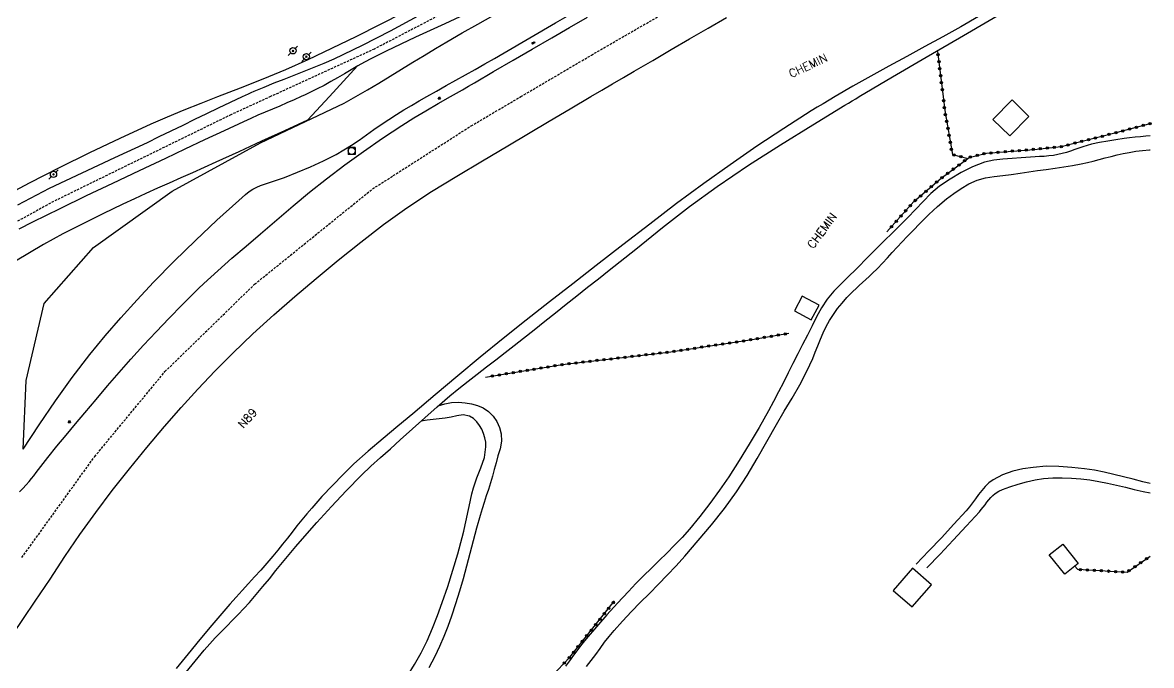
# Model space of a CAD drawing. Header units: millimetres. Extents: x 200000 to 201001, y 52999 to 54001.
# Drawn here: x 200759.9 to 201000.3, y 53549.9 to 53686.7 of the extents above; entities that cross this region are included whole.
import ezdxf
from ezdxf.enums import TextEntityAlignment as Align

# ---------------------------------------------------------------- set-up
doc = ezdxf.new("R2010")
doc.units = ezdxf.units.MM
doc.linetypes.add('DASHED', pattern=[0.75, 0.5, -0.25])
doc.layers.get('0').update_dxf_attribs({"linetype": 'CONTINUOUS'})
for name, color, linetype in [('W0001', 6, 'DASHED'), ('W0008', 7, 'CONTINUOUS'), ('W0071', 7, 'CONTINUOUS'), ('W0104', 1, 'CONTINUOUS'), ('W0211', 2, 'CONTINUOUS'), ('W0214', 2, 'CONTINUOUS'), ('W0323', 7, 'CONTINUOUS'), ('W0333', 7, 'CONTINUOUS'), ('W0401', 7, 'CONTINUOUS'), ('W0420', 7, 'CONTINUOUS'), ('W0473', 7, 'CONTINUOUS'), ('W0850', 7, 'CONTINUOUS'), ('W0989', 7, 'CONTINUOUS')]:
    doc.layers.add(name, color=color, linetype=linetype)
doc.styles.get("Standard").update_dxf_attribs({"font": 'romans.shx', "width": 0.85})

# ---------------------------------------------------------------- blocks, each defined once
blk = doc.blocks.new('T473')
for p, q in [((-0.166667, 0.166667), (0.166667, -0.166667)), ((-0.166667, -0.166667), (0.166667, 0.166667)), ((0.500001, 0.500001), (1.000002, 1.000002)), ((-1.000002, -1.000002), (-0.500001, -0.500001))]:
    blk.add_line(p, q)
blk.add_ellipse((0, 0), major_axis=(0.471405, 0.471405), ratio=1, start_param=5.4977871438, end_param=11.780972451)
blk = doc.blocks.new('T420')
for p, q in [((0.75, 0.75), (-0.75, 0.75)), ((-0.75, 0.75), (-0.75, -0.75)), ((0.75, 0.75), (0.75, -0.75)), ((0.75, -0.75), (-0.75, -0.75))]:
    blk.add_line(p, q)
blk.add_ellipse((0, 0), major_axis=(-0.53, 0.53), ratio=1, start_param=3.926991, end_param=10.210176)
blk = doc.blocks.new('T850')
for p, q in [((-0.25, -0.15), (0, 0.32)), ((0, 0.32), (0.25, -0.15)), ((-0.25, -0.15), (0.25, -0.15))]:
    blk.add_line(p, q)
for major_axis in [(-0.106, 0.106), (-0.0354, 0.0354), (-0.0236, 0.0236)]:
    blk.add_ellipse((0, 0), major_axis=major_axis, ratio=1, start_param=3.926991, end_param=10.210176)
blk = doc.blocks.new('T401')
for p, q in [((-0.3, 0.3), (0, 0.3)), ((-0.3, -0.25), (-0.3, 0.3)), ((-0.3, 0.15), (0, 0.15)), ((-0.3, 0), (0, 0)), ((0, 0.3), (0, -0.25)), ((-0.3, -0.15), (0, -0.15)), ((-0.3, -0.25), (-0.3, -0.3)), ((-0.3, -0.3), (0, -0.3)), ((0, -0.3), (0, -0.25))]:
    blk.add_line(p, q)
blk = doc.blocks.new('t323o')
at = {"color": 0, "linetype": 'Continuous'}
for radius in [0.25, 0.15]:
    blk.add_circle((0, 0), radius, dxfattribs=at)

msp = doc.modelspace()

# ---------------------------------------------------------------- linework, layer by layer
at = {"layer": 'W0001'}
for points in [[(201000, 53771.68), (200973.32, 53757.42), (200935.73, 53735.37), (200907.32, 53719.21), (200866.32, 53697.53), (200834.85, 53681.12), (200812.76, 53671)], [(200866.04, 53671), (200881.04, 53679.83), (200911.52, 53697.42), (200949.83, 53719.64), (200995.59, 53746.07), (201000, 53748.63)], [(200812.76, 53671), (200804.29, 53667.12), (200766.54, 53648.66), (200745.51, 53637.08), (200723.74, 53621.53), (200713.16, 53613.49)], [(200759.8, 53572.86), (200775.3, 53594.36), (200790.26, 53612.44), (200809.35, 53631.05), (200834.45, 53651.34), (200855.41, 53664.74), (200866.04, 53671)]]:
    msp.add_lwpolyline(points, dxfattribs=at)
at = {"layer": 'W0008'}
for points in [[(200806.79, 53671), (200807.41, 53671.28), (200808.03, 53671.56), (200808.64, 53671.84), (200809.26, 53672.11), (200811.37, 53673.02), (200813.5, 53673.89), (200815.63, 53674.73), (200817.77, 53675.56), (200819.91, 53676.39), (200822.04, 53677.24), (200824.15, 53678.13), (200826.25, 53679.06), (200832.29, 53681.96), (200838.25, 53685.01), (200844.16, 53688.15)], [(200853.01, 53687.96), (200849.87, 53686.51), (200846.72, 53685.08), (200843.58, 53683.64), (200840.44, 53682.18), (200837.33, 53680.68), (200834.24, 53679.12), (200832.77, 53678.34), (200831.32, 53677.53), (200829.88, 53676.69), (200828.45, 53675.85), (200827.02, 53675), (200825.57, 53674.18), (200824.12, 53673.37), (200822.64, 53672.61), (200821.8, 53672.19), (200820.97, 53671.79), (200820.12, 53671.39), (200819.28, 53671)], [(200851.02, 53671), (200852.3, 53671.73), (200853.57, 53672.46), (200854.85, 53673.2), (200856.12, 53673.94), (200860.23, 53676.33), (200864.35, 53678.72), (200868.46, 53681.11), (200872.58, 53683.49), (200876.38, 53685.68), (200880.18, 53687.87)], [(200880.94, 53671), (200883.24, 53672.35), (200885.54, 53673.7), (200887.85, 53675.05), (200890.15, 53676.4), (200894.08, 53678.7), (200898.01, 53680.99), (200901.95, 53683.28), (200905.88, 53685.56), (200909.82, 53687.85)], [(200757.65, 53556.18), (200762.61, 53563.54), (200765.79, 53568.29), (200768.96, 53573.05), (200772.17, 53577.78), (200775.51, 53582.43), (200779.05, 53587.13), (200782.68, 53591.75), (200786.39, 53596.3), (200790.19, 53600.79), (200793.7, 53604.78), (200797.28, 53608.72), (200800.94, 53612.58), (200804.69, 53616.36), (200809, 53620.48), (200813.4, 53624.5), (200817.88, 53628.43), (200822.43, 53632.28), (200827.15, 53636.18), (200831.93, 53640), (200836.79, 53643.73), (200841.77, 53647.3), (200847.03, 53650.78), (200852.42, 53654.08), (200857.85, 53657.29), (200863.26, 53660.51), (200867.67, 53663.16), (200872.08, 53665.78), (200876.51, 53668.4), (200880.94, 53671)], [(200758.92, 53647.95), (200765.71, 53651.5), (200772.63, 53654.79), (200779.59, 53657.99), (200786.52, 53661.23), (200789.05, 53662.46), (200791.58, 53663.69), (200794.11, 53664.93), (200796.63, 53666.17), (200799.16, 53667.4), (200801.69, 53668.62), (200804.24, 53669.82), (200806.79, 53671)], [(200819.28, 53671), (200817.75, 53670.31), (200816.22, 53669.64), (200814.68, 53668.98), (200813.14, 53668.33), (200811.6, 53667.67), (200810.06, 53667.01), (200808.53, 53666.34), (200807, 53665.65), (200802.83, 53663.72), (200798.67, 53661.76), (200794.52, 53659.78), (200790.37, 53657.81), (200784.74, 53655.15), (200779.11, 53652.5), (200773.49, 53649.83), (200767.89, 53647.11), (200764.97, 53645.68), (200762.05, 53644.26), (200759.15, 53642.78)], [(200759.27, 53586.88), (200760, 53587.58), (200760.68, 53588.31), (200761.34, 53589.06), (200761.87, 53589.67), (200762.38, 53590.29), (200762.87, 53590.93), (200763.36, 53591.58), (200763.84, 53592.23), (200764.32, 53592.88), (200764.81, 53593.52), (200765.3, 53594.16), (200767.26, 53596.55), (200769.24, 53598.93), (200771.24, 53601.29), (200773.23, 53603.65), (200775.65, 53606.53), (200778.05, 53609.42), (200780.48, 53612.28), (200782.96, 53615.11), (200785.66, 53618.04), (200788.4, 53620.94), (200791.17, 53623.8), (200793.95, 53626.65), (200795.08, 53627.81), (200796.22, 53628.96), (200797.37, 53630.1), (200798.54, 53631.21), (200801.5, 53633.91), (200804.52, 53636.56), (200807.56, 53639.17), (200810.6, 53641.77), (200814.07, 53644.74), (200817.55, 53647.71), (200821.06, 53650.64), (200824.64, 53653.48), (200828.56, 53656.44), (200832.53, 53659.32), (200836.56, 53662.12), (200840.66, 53664.83), (200843.21, 53666.44), (200845.79, 53667.99), (200848.4, 53669.5), (200851.02, 53671)]]:
    msp.add_lwpolyline(points, dxfattribs=at)
at = {"layer": 'W0071'}
for points in [[(201000, 53709.86), (200999.96, 53709.84), (200996.45, 53707.91), (200993.01, 53705.86), (200989.58, 53703.83), (200986.28, 53701.91), (200983.01, 53699.95), (200979.75, 53697.96), (200976.5, 53695.96), (200973.26, 53693.95), (200970.01, 53691.96), (200966.74, 53689.99), (200963.46, 53688.04), (200959.67, 53685.86), (200955.85, 53683.73), (200952.02, 53681.62), (200948.18, 53679.54), (200944.34, 53677.45), (200940.51, 53675.34), (200936.7, 53673.19), (200932.92, 53671)], [(200938.06, 53671), (200945.15, 53675.23), (200952.28, 53679.39), (200959.42, 53683.53), (200966.56, 53687.68), (200973.1, 53691.51), (200979.64, 53695.35), (200986.19, 53699.17), (200992.77, 53702.94), (200995.81, 53704.7), (200998.84, 53706.5), (201000, 53707.14)], [(200932.92, 53671), (200931.64, 53670.24), (200930.37, 53669.48), (200929.1, 53668.71), (200927.83, 53667.93), (200922.01, 53664.23), (200916.28, 53660.41), (200910.61, 53656.48), (200904.99, 53652.49), (200899.18, 53648.22), (200893.45, 53643.84), (200887.75, 53639.42), (200882.06, 53635), (200877.08, 53631.15), (200872.1, 53627.28), (200867.15, 53623.39), (200862.23, 53619.46), (200857.39, 53615.5), (200852.59, 53611.51), (200847.81, 53607.49), (200843.03, 53603.47), (200839.86, 53600.83), (200836.69, 53598.21), (200833.54, 53595.54), (200830.49, 53592.78), (200828.16, 53590.51), (200825.89, 53588.19), (200823.67, 53585.82), (200821.5, 53583.4), (200820.43, 53582.15), (200819.38, 53580.88), (200818.35, 53579.59), (200817.34, 53578.29), (200816.33, 53576.99), (200815.31, 53575.69), (200814.28, 53574.41), (200813.22, 53573.14), (200811.95, 53571.66), (200810.65, 53570.2), (200809.34, 53568.74), (200808.03, 53567.3), (200806.71, 53565.85), (200805.4, 53564.4), (200804.1, 53562.94), (200802.81, 53561.47), (200800.24, 53558.45), (200797.7, 53555.4), (200795.18, 53552.33), (200792.66, 53549.26)], [(200793.52, 53546.87), (200796.02, 53550.04), (200798.62, 53553.15), (200799.78, 53554.46), (200800.97, 53555.74), (200802.18, 53557), (200803.4, 53558.25), (200804.63, 53559.5), (200805.85, 53560.75), (200807.05, 53562.02), (200808.23, 53563.32), (200809.68, 53564.98), (200811.1, 53566.66), (200812.5, 53568.36), (200813.89, 53570.08), (200815.28, 53571.79), (200816.67, 53573.49), (200818.09, 53575.18), (200819.53, 53576.85), (200822.59, 53580.3), (200825.69, 53583.72), (200828.84, 53587.09), (200832.08, 53590.38), (200834.1, 53592.31), (200836.17, 53594.18), (200838.26, 53596.03), (200840.35, 53597.89), (200842.97, 53600.25), (200845.6, 53602.62), (200848.24, 53604.96), (200850.93, 53607.25), (200852.85, 53608.83), (200854.79, 53610.39), (200856.75, 53611.92), (200858.72, 53613.45), (200860.69, 53614.96), (200862.66, 53616.48), (200864.62, 53618), (200866.58, 53619.53), (200868.86, 53621.34), (200871.14, 53623.15), (200873.41, 53624.97), (200875.69, 53626.78), (200877.96, 53628.6), (200880.24, 53630.41), (200882.52, 53632.22), (200884.8, 53634.02), (200890.51, 53638.54), (200896.2, 53643.09), (200901.95, 53647.56), (200907.83, 53651.86), (200914.5, 53656.39), (200921.29, 53660.73), (200928.15, 53664.96), (200935.02, 53669.15), (200935.78, 53669.62), (200936.54, 53670.08), (200937.3, 53670.54), (200938.06, 53671)], [(201000, 53662.62), (200999.04, 53662.54), (200997.9, 53662.43), (200996.76, 53662.33), (200995.61, 53662.2), (200994.47, 53662.05), (200992.71, 53661.8), (200990.96, 53661.53), (200989.2, 53661.21), (200987.46, 53660.83), (200986.56, 53660.6), (200985.68, 53660.32), (200984.8, 53660.01), (200983.93, 53659.7), (200983.05, 53659.39), (200982.17, 53659.1), (200981.27, 53658.85), (200980.36, 53658.64), (200979.39, 53658.48), (200978.42, 53658.36), (200977.44, 53658.27), (200976.46, 53658.21), (200975.48, 53658.16), (200974.51, 53658.11), (200973.53, 53658.04), (200972.55, 53657.96), (200970.61, 53657.8), (200968.64, 53657.68), (200966.67, 53657.46), (200964.75, 53657), (200962.19, 53656.04), (200959.73, 53654.84), (200957.39, 53653.44), (200955.15, 53651.89), (200953.32, 53650.38), (200951.64, 53648.69), (200950.03, 53646.96), (200948.39, 53645.26), (200945.62, 53642.51), (200942.86, 53639.76), (200940.1, 53636.99), (200937.36, 53634.21), (200935.79, 53632.67), (200934.19, 53631.14), (200932.63, 53629.56), (200931.22, 53627.85), (200930.02, 53626.03), (200928.98, 53624.11), (200928.02, 53622.16), (200927.03, 53620.23), (200925.98, 53618.23), (200924.95, 53616.21), (200923.93, 53614.18), (200922.92, 53612.16), (200921.91, 53610.13), (200920.87, 53608.11), (200919.82, 53606.11), (200918.73, 53604.12), (200916.72, 53600.54), (200914.65, 53596.99), (200912.51, 53593.49), (200910.27, 53590.04), (200908.29, 53587.17), (200906.24, 53584.35), (200904.12, 53581.59), (200901.89, 53578.9), (200900.35, 53577.16), (200898.76, 53575.47), (200897.12, 53573.82), (200895.47, 53572.2), (200893.8, 53570.58), (200892.15, 53568.96), (200890.51, 53567.31), (200888.9, 53565.64), (200886.61, 53563.16), (200884.34, 53560.66), (200882.11, 53558.13), (200879.92, 53555.56), (200879, 53554.42), (200878.12, 53553.26), (200877.25, 53552.08), (200876.4, 53550.9), (200875.53, 53549.72)], [(200880.02, 53549.67), (200880.99, 53550.95), (200881.95, 53552.24), (200882.89, 53553.53), (200883.85, 53554.81), (200884.84, 53556.08), (200885.86, 53557.31), (200887.68, 53559.35), (200889.55, 53561.34), (200891.45, 53563.3), (200893.37, 53565.23), (200895.29, 53567.17), (200897.2, 53569.12), (200899.08, 53571.11), (200900.9, 53573.14), (200903.78, 53576.46), (200906.61, 53579.83), (200909.35, 53583.28), (200911.94, 53586.85), (200914.21, 53590.34), (200916.32, 53593.94), (200918.35, 53597.57), (200920.41, 53601.19), (200922.07, 53604), (200923.74, 53606.8), (200925.38, 53609.63), (200926.92, 53612.52), (200927.56, 53613.85), (200928.15, 53615.21), (200928.7, 53616.58), (200929.24, 53617.95), (200929.8, 53619.32), (200930.39, 53620.68), (200931.03, 53622.02), (200931.74, 53623.32), (200932.56, 53624.61), (200933.45, 53625.85), (200934.4, 53627.04), (200935.39, 53628.19), (200936.03, 53628.87), (200936.7, 53629.53), (200937.38, 53630.17), (200938.07, 53630.79), (200938.77, 53631.41), (200939.46, 53632.03), (200940.15, 53632.66), (200940.82, 53633.31), (200941.91, 53634.42), (200942.98, 53635.54), (200944.04, 53636.68), (200945.09, 53637.82), (200946.14, 53638.96), (200947.2, 53640.1), (200948.27, 53641.22), (200949.36, 53642.33), (200951.12, 53644.11), (200952.89, 53645.89), (200954.72, 53647.62), (200956.65, 53649.23), (200958.17, 53650.36), (200959.74, 53651.45), (200961.39, 53652.41), (200963.14, 53653.2), (200964.93, 53653.71), (200966.76, 53653.99), (200968.6, 53654.18), (200970.42, 53654.42), (200972.28, 53654.7), (200974.14, 53654.97), (200976.01, 53655.22), (200977.88, 53655.48), (200979.74, 53655.74), (200981.61, 53656.02), (200983.47, 53656.33), (200985.32, 53656.67), (200986.61, 53656.94), (200987.88, 53657.25), (200989.15, 53657.58), (200990.42, 53657.92), (200991.69, 53658.26), (200992.96, 53658.58), (200994.24, 53658.87), (200995.53, 53659.12), (200996.95, 53659.35), (200998.38, 53659.52), (200999.82, 53659.66), (201000, 53659.67)], [(200848.41, 53605.13), (200849.81, 53605.57), (200851.25, 53605.84), (200852.72, 53605.92), (200854.18, 53605.83), (200855.5, 53605.61), (200856.79, 53605.25), (200858.02, 53604.7), (200859.14, 53603.92), (200860.11, 53602.94), (200860.9, 53601.81), (200861.48, 53600.55), (200861.84, 53599.22), (200861.9, 53597.6), (200861.6, 53596), (200861.15, 53594.48), (200860.73, 53593), (200860.37, 53591.58), (200859.98, 53590.17), (200859.56, 53588.77), (200859.12, 53587.38), (200858.67, 53585.99), (200858.22, 53584.6), (200857.78, 53583.21), (200857.36, 53581.81), (200856.59, 53579.13), (200855.86, 53576.44), (200855.15, 53573.75), (200854.44, 53571.05), (200853.71, 53568.36), (200852.94, 53565.67), (200852.13, 53563), (200851.24, 53560.35), (200850.45, 53558.17), (200849.61, 53556.02), (200848.69, 53553.89), (200847.7, 53551.79), (200846.45, 53549.4)], [(200841.88, 53547.67), (200843.41, 53550.07), (200844.82, 53552.54), (200846.09, 53555.16), (200847.23, 53557.84), (200848.28, 53560.55), (200849.27, 53563.27), (200850.46, 53566.71), (200851.57, 53570.17), (200852.59, 53573.65), (200853.56, 53577.16), (200853.89, 53578.47), (200854.2, 53579.79), (200854.48, 53581.11), (200854.75, 53582.43), (200855.03, 53583.76), (200855.31, 53585.08), (200855.61, 53586.4), (200855.94, 53587.71), (200856.64, 53589.83), (200857.51, 53591.97), (200858.25, 53594.17), (200858.58, 53596.46), (200858.55, 53597.42), (200858.38, 53598.37), (200858.09, 53599.28), (200857.69, 53600.16), (200857.23, 53600.98), (200856.67, 53601.77), (200855.96, 53602.47), (200855.09, 53602.96), (200853.77, 53603.21), (200852.42, 53603.06), (200851.15, 53602.75), (200849.94, 53602.53), (200848.65, 53602.39), (200847.37, 53602.25), (200846.08, 53602.09), (200844.8, 53601.92)], [(201000, 53588.61), (200998.43, 53588.98), (200996.38, 53589.51), (200994.33, 53590.04), (200992.27, 53590.56), (200990.19, 53591.04), (200988.11, 53591.44), (200986, 53591.76), (200983.3, 53592.06), (200980.57, 53592.26), (200977.83, 53592.29), (200975.1, 53592.06), (200972.9, 53591.71), (200970.72, 53591.22), (200968.58, 53590.49), (200966.57, 53589.42), (200965.67, 53588.75), (200964.86, 53587.98), (200964.12, 53587.15), (200963.43, 53586.27), (200962.79, 53585.38), (200962.16, 53584.5), (200961.5, 53583.63), (200960.79, 53582.79), (200958.18, 53579.93), (200955.54, 53577.09), (200952.88, 53574.27), (200950.2, 53571.47)], [(200952.42, 53570.67), (200955.26, 53573.61), (200958.08, 53576.58), (200960.87, 53579.58), (200963.63, 53582.61), (200964.04, 53583.09), (200964.44, 53583.6), (200964.83, 53584.11), (200965.21, 53584.62), (200965.61, 53585.13), (200966.04, 53585.62), (200966.5, 53586.08), (200967.01, 53586.5), (200967.74, 53586.96), (200968.52, 53587.32), (200969.32, 53587.63), (200970.12, 53587.9), (200971.88, 53588.48), (200973.66, 53588.97), (200975.47, 53589.37), (200977.3, 53589.66), (200979.28, 53589.82), (200981.25, 53589.86), (200983.23, 53589.79), (200985.2, 53589.63), (200987.12, 53589.39), (200989.03, 53589.07), (200990.93, 53588.69), (200992.82, 53588.26), (200994.7, 53587.82), (200996.58, 53587.37), (200998.46, 53586.95), (201000, 53586.64)]]:
    msp.add_lwpolyline(points, dxfattribs=at)
at = {"layer": 'W0104'}
for points in [[(200966.52, 53666.13), (200970.12, 53662.61), (200974.18, 53666.75), (200970.58, 53670.28)], [(200925.93, 53628.5), (200924.27, 53625.38), (200927.83, 53623.47), (200929.5, 53626.59)], [(200981.36, 53575.74), (200984.68, 53571.62), (200981.83, 53569.32), (200978.51, 53573.44)], [(200949.4, 53570.58), (200945.28, 53565.85), (200949.3, 53562.35), (200953.42, 53567.08)]]:
    msp.add_lwpolyline(points, close=True, dxfattribs=at)
at = {"layer": 'W0211'}
for points in [[(200845.97, 53671), (200848.03, 53672.17), (200850.09, 53673.33), (200852.15, 53674.49), (200854.21, 53675.64), (200856.28, 53676.79), (200858.34, 53677.95), (200860.4, 53679.12), (200862.44, 53680.3), (200873.39, 53686.66), (200884.32, 53693.03)], [(200760.1, 53595.93), (200763.45, 53601.1), (200766.93, 53606.19), (200770.54, 53611.17), (200774.29, 53616.06), (200777.53, 53620.04), (200780.87, 53623.92), (200784.31, 53627.72), (200787.82, 53631.45), (200792.23, 53635.95), (200796.73, 53640.35), (200801.32, 53644.66), (200806.01, 53648.87), (200806.72, 53649.51), (200807.43, 53650.15), (200808.18, 53650.75), (200808.99, 53651.28), (200809.79, 53651.69), (200810.61, 53652.05), (200811.46, 53652.36), (200812.31, 53652.64), (200813.16, 53652.9), (200814.01, 53653.17), (200814.86, 53653.45), (200815.69, 53653.77), (200818.47, 53654.9), (200821.25, 53656.05), (200823.99, 53657.29), (200826.68, 53658.66), (200828.35, 53659.63), (200829.98, 53660.66), (200831.58, 53661.73), (200833.16, 53662.84), (200834.73, 53663.95), (200836.31, 53665.06), (200837.91, 53666.14), (200839.53, 53667.17), (200841.13, 53668.15), (200842.74, 53669.11), (200844.35, 53670.06), (200845.97, 53671)]]:
    msp.add_lwpolyline(points, dxfattribs=at)
at = {"layer": 'W0214'}
for points in [[(200801.53, 53671), (200806.36, 53672.88), (200811.18, 53674.79), (200815.98, 53676.78), (200820.72, 53678.9), (200830.99, 53683.81), (200841.15, 53688.95), (200851.2, 53694.32), (200861.12, 53699.9)], [(200830.89, 53671), (200833.35, 53672.41), (200835.78, 53673.85), (200838.19, 53675.32), (200840.6, 53676.8), (200843, 53678.29), (200845.41, 53679.77), (200847.83, 53681.23), (200850.27, 53682.66), (200853.55, 53684.54), (200856.84, 53686.4), (200860.14, 53688.23)], [(200745.2, 53643.51), (200749.2, 53645.88), (200753.22, 53648.2), (200757.29, 53650.45), (200761.39, 53652.63), (200767.79, 53655.91), (200774.25, 53659.09), (200780.75, 53662.17), (200787.29, 53665.16), (200790.82, 53666.69), (200794.37, 53668.17), (200797.94, 53669.6), (200801.53, 53671)], [(200760.1, 53595.93), (200760.7, 53610.53), (200764.57, 53626.97), (200775.02, 53638.83), (200791.79, 53650.87), (200810.6, 53661.13), (200828.38, 53669.62), (200830.89, 53671)]]:
    msp.add_lwpolyline(points, dxfattribs=at)
at = {"layer": 'W0323'}
for points in [[(200954.74, 53680.59), (200955.9, 53671)], [(200955.9, 53671), (200956.26, 53668.01), (200957.89, 53658.64), (200961.14, 53657.84)], [(200943.91, 53642.21), (200949.69, 53648.63), (200955.46, 53653.59), (200961.42, 53658.05), (200965.13, 53658.92), (200975.28, 53659.76), (200981.03, 53660.33), (200992.75, 53663.32), (201000, 53665.23)], [(200858.48, 53611.25), (200874.78, 53613.93), (200897.42, 53616.59), (200915.27, 53619.27), (200923.08, 53620.61)], [(200983.94, 53571.03), (200984.53, 53570.35), (200995.06, 53569.73), (201000, 53573.13)], [(200745.79, 53458.96), (200752.09, 53459.03), (200767.52, 53460.76), (200784.64, 53461.68), (200791.03, 53461.66), (200794.93, 53463.06), (200802.48, 53465.79), (200806.84, 53471.27), (200820.35, 53479.57), (200826.21, 53483.63), (200836.45, 53495.83), (200842.77, 53504.68), (200852.5, 53522.21), (200862.3, 53538.23), (200868.61, 53543.44), (200876.44, 53551.67), (200885.97, 53563.61)]]:
    msp.add_lwpolyline(points, dxfattribs=at)
at = {"layer": 'W0333'}
for points in [[(200831.28, 53677.51), (200825.25, 53671)], [(200825.25, 53671), (200820.57, 53665.96)], [(200820.57, 53665.96), (200815.71, 53663.71), (200810.84, 53661.47), (200805.97, 53659.24), (200801.09, 53657.01), (200798.62, 53655.89), (200796.14, 53654.79), (200793.66, 53653.69), (200791.18, 53652.59), (200788.7, 53651.48), (200786.22, 53650.36), (200783.76, 53649.22), (200781.3, 53648.06), (200777.03, 53646.01), (200772.77, 53643.93), (200768.55, 53641.77), (200764.39, 53639.49), (200758.44, 53635.95)]]:
    msp.add_lwpolyline(points, dxfattribs=at)

# ---------------------------------------------------------------- block references
at = {"layer": 'W0323'}
for p, rotation in [((200954.82, 53679.94), 276.8862105730259), ((200955, 53678.45), 276.8862105730259), ((200955.18, 53676.96), 276.8862105730259), ((200955.36, 53675.47), 276.8862105730259), ((200955.54, 53673.98), 276.8862105730259), ((200955.72, 53672.49), 276.8862105730259), ((200956, 53670.14), 276.8862105730332), ((200956.18, 53668.65), 276.8862105730332), ((200956.41, 53667.17), 279.8634841726948), ((200956.66, 53665.69), 279.8634841726948), ((200956.92, 53664.21), 279.8634841726948), ((200995.59, 53664.07), 14.78446162434812), ((200997.05, 53664.45), 14.78446162434812), ((200998.5, 53664.84), 14.78446162434812), ((200999.95, 53665.22), 14.78446162434812), ((200957.18, 53662.73), 279.8634841726948), ((200986.88, 53661.82), 14.30180850442154), ((200988.33, 53662.19), 14.30180850442154), ((200989.79, 53662.56), 14.30180850442154), ((200991.24, 53662.94), 14.30180850442154), ((200992.69, 53663.31), 14.30180850442154), ((200994.14, 53663.69), 14.78446162434812), ((200957.43, 53661.26), 279.8634841726948), ((200957.69, 53659.78), 279.8634841726948), ((200969.12, 53659.25), 4.760837587228891), ((200970.61, 53659.38), 4.760837587228891), ((200972.11, 53659.5), 4.760837587228891), ((200973.6, 53659.63), 4.760837587228891), ((200975.1, 53659.75), 4.760837587228891), ((200976.59, 53659.89), 5.635681274683104), ((200978.08, 53660.04), 5.635681274683104), ((200979.57, 53660.19), 5.635681274683104), ((200981.07, 53660.34), 14.30180850442154), ((200982.52, 53660.71), 14.30180850442154), ((200983.97, 53661.08), 14.30180850442154), ((200985.43, 53661.45), 14.30180850442154), ((200958.22, 53658.56), 346.2089818022014), ((200959.68, 53658.2), 346.2089818022014), ((200960.47, 53657.34), 36.83914307048323), ((200961.72, 53658.12), 13.14232377783617), ((200963.18, 53658.47), 13.14232377783617), ((200964.64, 53658.81), 13.14232377783617), ((200966.13, 53659), 4.760837587228891), ((200967.62, 53659.13), 4.760837587228891), ((200956.87, 53654.64), 36.83914307048323), ((200958.07, 53655.54), 36.83914307048323), ((200959.27, 53656.44), 36.83914307048323), ((200954.52, 53652.78), 40.66012153761486), ((200955.67, 53653.74), 36.83914307048323), ((200951.1, 53649.85), 40.66012153761486), ((200952.24, 53650.82), 40.66012153761486), ((200953.38, 53651.8), 40.66012153761486), ((200948.93, 53647.79), 48.02807874283699), ((200949.97, 53648.87), 40.66012153761486), ((200946.92, 53645.56), 48.02807874283699), ((200947.93, 53646.67), 48.02807874283699), ((200944.92, 53643.33), 48.02807874283699), ((200945.92, 53644.44), 48.02807874283699), ((200908.98, 53618.32), 8.520095566654442), ((200910.47, 53618.55), 8.520095566654442), ((200911.95, 53618.77), 8.520095566654442), ((200913.43, 53618.99), 8.520095566654442), ((200914.92, 53619.21), 8.520095566654442), ((200916.39, 53619.46), 9.74652159366398), ((200917.87, 53619.71), 9.74652159366398), ((200919.35, 53619.97), 9.74652159366398), ((200920.83, 53620.22), 9.74652159366398), ((200922.31, 53620.47), 9.74652159366398), ((200892.64, 53616.03), 6.69970324011189), ((200894.13, 53616.21), 6.69970324011189), ((200895.62, 53616.38), 6.69970324011189), ((200897.11, 53616.56), 6.69970324011189), ((200898.6, 53616.77), 8.520095566654442), ((200900.08, 53616.99), 8.520095566654442), ((200901.56, 53617.21), 8.520095566654442), ((200903.05, 53617.43), 8.520095566654442), ((200904.53, 53617.66), 8.520095566654442), ((200906.01, 53617.88), 8.520095566654442), ((200907.5, 53618.1), 8.520095566654442), ((200873.29, 53613.69), 9.335701906957457), ((200874.77, 53613.93), 9.335701906957457), ((200876.26, 53614.11), 6.69970324011189), ((200877.75, 53614.28), 6.69970324011189), ((200879.24, 53614.46), 6.69970324011189), ((200880.73, 53614.63), 6.69970324011189), ((200882.22, 53614.81), 6.69970324011189), ((200883.7, 53614.98), 6.69970324011189), ((200885.19, 53615.16), 6.69970324011189), ((200886.68, 53615.33), 6.69970324011189), ((200888.17, 53615.51), 6.69970324011189), ((200889.66, 53615.68), 6.69970324011189), ((200891.15, 53615.86), 6.69970324011189), ((200859.97, 53611.5), 9.335701906957457), ((200861.45, 53611.74), 9.335701906957457), ((200862.93, 53611.98), 9.335701906957457), ((200864.41, 53612.23), 9.335701906957457), ((200865.89, 53612.47), 9.335701906957457), ((200867.37, 53612.71), 9.335701906957457), ((200868.85, 53612.96), 9.335701906957457), ((200870.33, 53613.2), 9.335701906957457), ((200871.81, 53613.44), 9.335701906957457), ((200999.22, 53572.59), 34.54058931991509), ((200985.13, 53570.31), 356.6415128091174), ((200996.75, 53570.89), 34.54058931991509), ((200997.98, 53571.74), 34.54058931991509), ((200986.62, 53570.22), 356.6415128091174), ((200988.12, 53570.13), 356.6415128091174), ((200989.62, 53570.05), 356.6415128091174), ((200991.12, 53569.96), 356.6415128091174), ((200992.61, 53569.87), 356.6415128091174), ((200994.11, 53569.78), 356.6415128091174), ((200995.51, 53570.04), 34.54058931991509), ((200885.68, 53563.24), 51.41575584547892), ((200883.81, 53560.89), 51.41575584547892), ((200884.74, 53562.06), 51.41575584547892), ((200881.93, 53558.55), 51.41575584547892), ((200882.87, 53559.72), 51.41575584547892), ((200880.06, 53556.2), 51.41575584547892), ((200881, 53557.37), 51.41575584547892), ((200878.19, 53553.86), 51.41575584547892), ((200879.13, 53555.03), 51.41575584547892), ((200876.31, 53551.52), 46.40605564950473), ((200877.26, 53552.68), 51.41575584547892), ((200875.27, 53550.44), 46.40605564950473)]:
    msp.add_blockref('t323o', p, dxfattribs=dict(at, rotation=rotation))
at = {"layer": 'W0401', "rotation": 300.0529732775505}
msp.add_blockref('T401', (200868.75, 53682.27), dxfattribs=at)
at = {"layer": 'W0420'}
msp.add_blockref('T420', (200829.99, 53659.43), dxfattribs=at)
at = {"layer": 'W0473'}
for p in [(200817.5, 53680.74), (200820.37, 53679.47), (200766.53, 53654.42)]:
    msp.add_blockref('T473', p, dxfattribs=at)
at = {"layer": 'W0850'}
for p in [(200848.65, 53670.63), (200769.93, 53601.76)]:
    msp.add_blockref('T850', p, dxfattribs=at)

# ---------------------------------------------------------------- texts
at = {"layer": 'W0989'}
for s, rotation, p in [('CHEMIN', 25.2484, (200927.16, 53677.58)), ('CHEMIN', 53.677, (200930.12, 53642.46)), ('N89', 47.6695, (200807.83, 53602.53))]:
    msp.add_text(s, height=1.75, rotation=rotation, dxfattribs=at).set_placement(p, align=Align.MIDDLE_CENTER)

doc.saveas('drawing.dxf')
